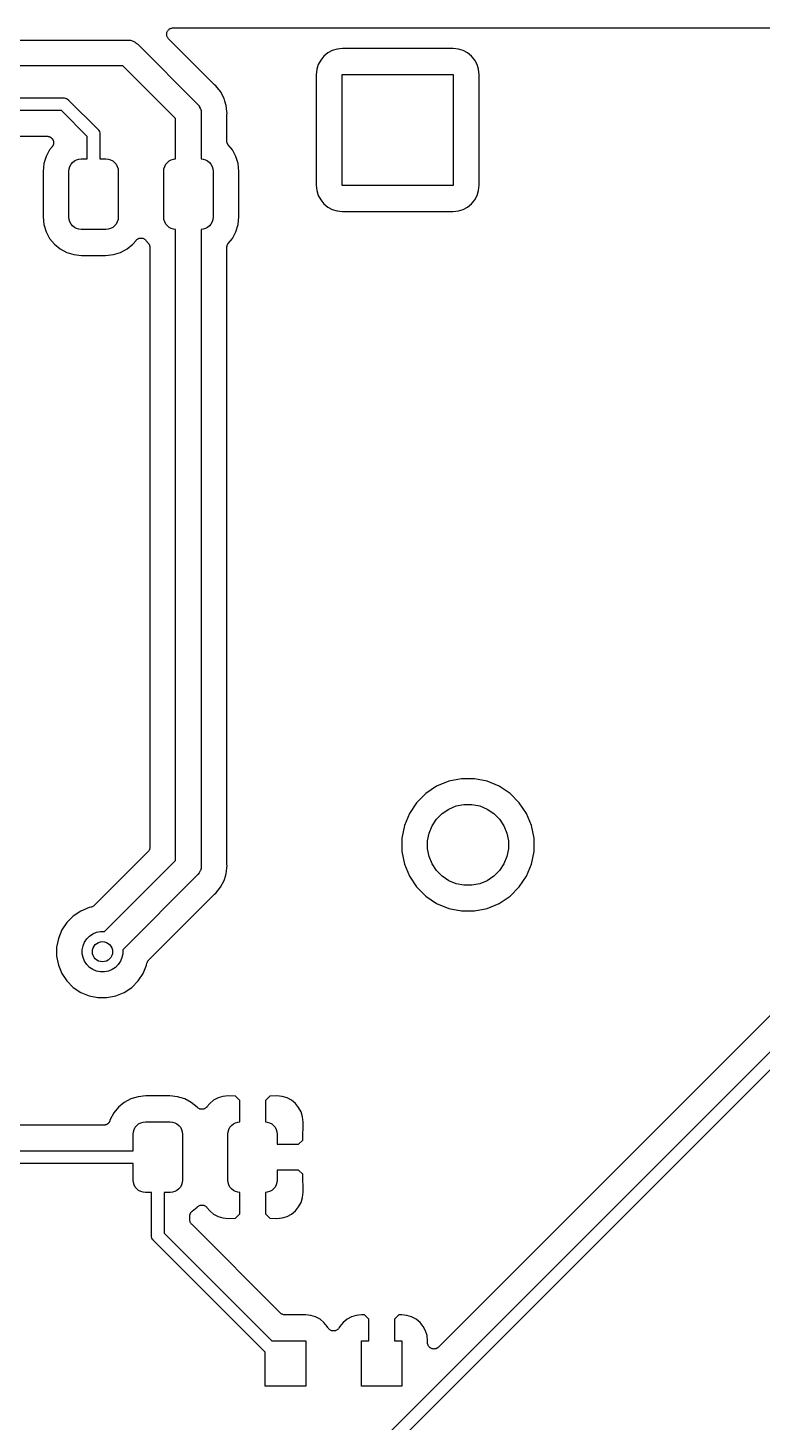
# Model space of a CAD drawing. Extents: x 0.71 to 5.18, y -2.29 to -0.62.
# Drawn here: x 3.012 to 3.584, y -1.706 to -0.621 of the extents above; entities that cross this region are included whole.
import ezdxf

# ---------------------------------------------------------------- set-up
doc = ezdxf.new("R2010")
doc.units = 0
doc.header["$MEASUREMENT"] = 0
doc.layers.add('BLACK', color=7, linetype='CONTINUOUS')

msp = doc.modelspace()

# ---------------------------------------------------------------- linework, layer by layer
at = {"layer": 'BLACK', "linetype": 'CONTINUOUS'}
for p, q in [((3.12, -0.625448), (3.12005, -0.624973)), ((3.12, -0.625456), (3.12, -0.625448)), ((3.12, -0.625465), (3.12, -0.625456)), ((3.12004, -0.625939), (3.12, -0.625465)), ((3.12008, -0.62642), (3.12004, -0.625939)), ((3.12005, -0.624973), (3.1201, -0.624495)), ((3.12009, -0.626428), (3.12008, -0.62642)), ((3.12009, -0.626437), (3.12009, -0.626428)), ((3.12022, -0.626891), (3.12009, -0.626437)), ((3.1201, -0.624478), (3.12025, -0.624022)), ((3.1201, -0.624486), (3.1201, -0.624478)), ((3.1201, -0.624495), (3.1201, -0.624486)), ((3.12035, -0.627357), (3.12022, -0.626891)), ((3.12025, -0.624022), (3.12039, -0.623562)), ((3.12036, -0.627365), (3.12035, -0.627357)), ((3.12036, -0.627373), (3.12036, -0.627365)), ((3.12058, -0.627798), (3.12036, -0.627373)), ((3.12039, -0.623546), (3.12062, -0.623128)), ((3.12039, -0.623555), (3.12039, -0.623546)), ((3.12039, -0.623562), (3.12039, -0.623555)), ((3.1208, -0.628223), (3.12058, -0.627798)), ((3.12062, -0.623128), (3.12085, -0.622704)), ((3.12081, -0.62823), (3.1208, -0.628223)), ((3.12081, -0.628238), (3.12081, -0.62823)), ((3.12111, -0.628611), (3.12081, -0.628238)), ((3.12085, -0.622704), (3.12086, -0.622697)), ((3.12086, -0.62269), (3.12117, -0.622323)), ((3.12086, -0.622697), (3.12086, -0.62269)), ((3.12141, -0.628986), (3.12111, -0.628611)), ((3.12117, -0.622323), (3.12147, -0.621952)), ((3.12142, -0.628998), (3.12141, -0.628986)), ((3.12143, -0.628998), (3.12142, -0.628998)), ((3.12143, -0.628999), (3.12143, -0.628998)), ((3.12146, -0.629036), (3.12143, -0.628999)), ((3.15265, -0.660228), (3.12146, -0.629036)), ((3.12147, -0.621952), (3.12148, -0.621947)), ((3.12148, -0.621947), (3.12149, -0.62194)), ((3.12149, -0.62194), (3.12186, -0.621637)), ((3.12186, -0.621637), (3.12223, -0.621335)), ((3.12223, -0.621335), (3.12224, -0.621331)), ((3.12224, -0.621331), (3.12225, -0.621326)), ((3.12225, -0.621326), (3.12267, -0.621102)), ((3.12267, -0.621102), (3.12309, -0.620877)), ((3.12309, -0.620877), (3.1231, -0.620875)), ((3.1231, -0.620875), (3.12311, -0.620871)), ((3.12311, -0.620871), (3.12356, -0.620735)), ((3.12356, -0.620735), (3.12403, -0.620595)), ((3.12403, -0.620595), (3.12404, -0.620594)), ((3.12404, -0.620592), (3.12452, -0.620547)), ((3.12404, -0.620594), (3.12404, -0.620592)), ((3.12452, -0.620547), (3.125, -0.6205)), ((3.125, -0.6205), (5.1745, -0.6205)), ((2.34049, -0.63), (3.08951, -0.63)), ((3.08951, -0.63), (3.09, -0.629952)), ((3.09, -0.629952), (3.09049, -0.63)), ((3.09049, -0.63), (3.09049, -0.63)), ((3.09049, -0.63), (3.09196, -0.630145)), ((3.09196, -0.630145), (3.09385, -0.630717)), ((3.09385, -0.630717), (3.09558, -0.631645)), ((3.09558, -0.631645), (3.09609, -0.632062)), ((3.09609, -0.632062), (3.09672, -0.632582)), ((3.09672, -0.632582), (3.09672, -0.632582)), ((3.09672, -0.632582), (3.09711, -0.632895)), ((3.09711, -0.632895), (3.09742, -0.633276)), ((3.09742, -0.633276), (3.14363, -0.679491)), ((3.24553, -0.639983), (3.24248, -0.642482)), ((3.249, -0.638126), (3.24553, -0.639983)), ((3.25277, -0.636982), (3.249, -0.638126)), ((3.25694, -0.636572), (3.25277, -0.636982)), ((3.34306, -0.636572), (3.25694, -0.636572)), ((3.34723, -0.636982), (3.34306, -0.636572)), ((3.351, -0.638126), (3.34723, -0.636982)), ((3.35447, -0.639983), (3.351, -0.638126)), ((3.35752, -0.642482), (3.35447, -0.639983)), ((3.08586, -0.65), (2.36414, -0.65)), ((3.12691, -0.691052), (3.08586, -0.65)), ((3.23813, -0.649002), (3.23698, -0.652772)), ((3.23998, -0.645528), (3.23813, -0.649002)), ((3.24248, -0.642482), (3.23998, -0.645528)), ((3.36002, -0.645528), (3.35752, -0.642482)), ((3.36187, -0.649002), (3.36002, -0.645528)), ((3.36302, -0.652772), (3.36187, -0.649002)), ((3.15691, -0.664481), (3.15265, -0.660228)), ((3.23698, -0.652772), (3.23657, -0.656939)), ((3.23657, -0.656939), (3.23657, -0.743061)), ((3.25669, -0.743307), (3.25669, -0.656693)), ((3.25669, -0.656693), (3.34331, -0.656693)), ((3.34331, -0.656693), (3.34331, -0.743307)), ((3.36343, -0.656939), (3.36302, -0.652772)), ((3.36343, -0.743061), (3.36343, -0.656939)), ((3.15707, -0.664615), (3.15691, -0.664481)), ((3.15722, -0.664766), (3.15707, -0.664615)), ((3.15727, -0.66481), (3.15722, -0.664766)), ((3.15823, -0.665594), (3.15727, -0.66481)), ((3.16197, -0.670162), (3.15823, -0.665594)), ((3.16476, -0.675373), (3.16197, -0.670162)), ((2.84024, -0.675079), (3.03976, -0.675079)), ((3.03976, -0.675079), (3.04, -0.675055)), ((3.04, -0.675055), (3.04024, -0.675079)), ((3.04024, -0.675079), (3.04024, -0.675079)), ((3.04024, -0.675079), (3.04096, -0.67515)), ((3.04096, -0.67515), (3.04189, -0.675431)), ((3.04189, -0.675431), (3.04275, -0.675888)), ((3.04275, -0.675888), (3.0435, -0.676503)), ((3.0435, -0.676503), (3.04365, -0.676691)), ((3.04365, -0.676691), (3.0664, -0.69944)), ((3.14363, -0.679491), (3.14401, -0.679804)), ((3.14401, -0.679804), (3.14433, -0.680185)), ((3.14433, -0.680185), (3.14433, -0.680185)), ((3.14433, -0.680185), (3.14526, -0.681327)), ((3.14526, -0.681327), (3.14544, -0.681656)), ((3.14544, -0.681656), (3.14619, -0.683064)), ((3.14619, -0.683064), (3.14676, -0.684949)), ((3.1654, -0.677497), (3.16476, -0.675373)), ((3.16648, -0.681028), (3.1654, -0.677497)), ((3.1654, -0.677497), (3.1654, -0.677497)), ((3.16693, -0.685676), (3.16648, -0.681028)), ((3.03796, -0.684921), (2.84204, -0.684921)), ((3.05817, -0.705129), (3.03796, -0.684921)), ((3.12691, -0.722481), (3.12691, -0.691052)), ((3.14676, -0.684949), (3.14691, -0.686419)), ((3.14691, -0.686419), (3.14691, -0.686419)), ((3.14691, -0.686419), (3.14696, -0.686909)), ((3.14696, -0.686909), (3.14691, -0.6874)), ((3.14691, -0.6874), (3.14691, -0.722481)), ((3.16691, -0.688559), (3.16693, -0.688349)), ((3.16691, -0.688628), (3.16691, -0.688559)), ((3.16691, -0.70853), (3.16691, -0.688628)), ((3.16693, -0.68568), (3.16693, -0.685676)), ((3.16705, -0.686909), (3.16693, -0.68568)), ((3.16693, -0.688138), (3.16705, -0.686909)), ((3.16693, -0.688349), (3.16693, -0.688138)), ((2.85239, -0.704921), (3.02695, -0.704921)), ((3.02695, -0.704921), (3.02702, -0.704922)), ((3.02702, -0.704922), (3.02725, -0.704948)), ((3.02725, -0.704948), (3.02749, -0.70495)), ((3.02749, -0.70495), (3.02774, -0.705002)), ((3.02774, -0.705002), (3.02799, -0.705031)), ((3.02799, -0.705031), (3.02821, -0.705102)), ((3.02821, -0.705102), (3.02844, -0.705149)), ((3.02844, -0.705149), (3.02868, -0.705249)), ((3.02868, -0.705249), (3.02892, -0.705326)), ((3.02892, -0.705326), (3.02912, -0.705439)), ((3.02912, -0.705439), (3.02934, -0.70553)), ((3.02934, -0.70553), (3.02955, -0.705673)), ((3.02955, -0.705673), (3.02977, -0.705796)), ((3.02977, -0.705796), (3.02995, -0.705947)), ((3.05817, -0.722441), (3.05817, -0.705129)), ((3.0664, -0.69944), (3.06659, -0.699594)), ((3.06659, -0.699594), (3.06674, -0.699781)), ((3.06674, -0.699781), (3.06674, -0.699781)), ((3.06674, -0.699781), (3.06711, -0.70023)), ((3.06711, -0.70023), (3.0672, -0.700343)), ((3.0672, -0.700343), (3.06766, -0.701198)), ((3.06766, -0.701198), (3.06794, -0.702126)), ((3.06794, -0.702126), (3.06801, -0.702849)), ((3.06801, -0.702849), (3.06801, -0.702849)), ((3.06801, -0.702849), (3.06804, -0.703091)), ((3.06804, -0.703091), (3.06801, -0.703332)), ((3.06801, -0.703332), (3.06801, -0.722441)), ((3.02881, -0.715541), (3.02606, -0.720674)), ((3.03081, -0.713093), (3.02881, -0.715541)), ((3.02995, -0.705947), (3.03015, -0.706078)), ((3.03015, -0.706078), (3.03033, -0.706259)), ((3.03033, -0.706259), (3.03052, -0.706423)), ((3.03052, -0.706423), (3.03067, -0.706606)), ((3.03067, -0.706606), (3.03083, -0.706773)), ((3.03094, -0.712898), (3.03081, -0.713093)), ((3.03083, -0.706773), (3.03097, -0.706985)), ((3.03109, -0.712717), (3.03094, -0.712898)), ((3.03097, -0.706985), (3.03113, -0.707183)), ((3.03121, -0.712493), (3.03109, -0.712717)), ((3.03113, -0.707183), (3.03124, -0.707391)), ((3.03136, -0.712282), (3.03121, -0.712493)), ((3.03124, -0.707391), (3.03137, -0.707587)), ((3.03145, -0.712065), (3.03136, -0.712282)), ((3.03137, -0.707587), (3.03147, -0.707823)), ((3.03156, -0.711859), (3.03145, -0.712065)), ((3.03147, -0.707823), (3.03158, -0.708048)), ((3.03163, -0.711616), (3.03156, -0.711859)), ((3.03158, -0.708048), (3.03165, -0.708273)), ((3.03173, -0.711381), (3.03163, -0.711616)), ((3.03165, -0.708273), (3.03174, -0.708491)), ((3.03178, -0.711151), (3.03173, -0.711381)), ((3.03174, -0.708491), (3.03179, -0.708741)), ((3.03185, -0.710927), (3.03178, -0.711151)), ((3.03179, -0.708741), (3.03186, -0.708984)), ((3.03187, -0.710674), (3.03185, -0.710927)), ((3.03186, -0.708984), (3.03188, -0.709218)), ((3.03192, -0.710424), (3.03187, -0.710674)), ((3.03188, -0.709218), (3.03193, -0.709449)), ((3.03195, -0.709956), (3.03192, -0.71019)), ((3.03192, -0.71019), (3.03192, -0.710424)), ((3.03193, -0.709449), (3.03193, -0.709703)), ((3.03193, -0.709703), (3.03195, -0.709956)), ((3.16693, -0.708746), (3.16691, -0.70853)), ((3.16693, -0.708963), (3.16693, -0.708746)), ((3.16698, -0.709231), (3.16693, -0.708963)), ((3.167, -0.709501), (3.16698, -0.709231)), ((3.16707, -0.709709), (3.167, -0.709501)), ((3.16711, -0.709923), (3.16707, -0.709709)), ((3.16721, -0.710175), (3.16711, -0.709923)), ((3.16729, -0.710435), (3.16721, -0.710175)), ((3.16739, -0.710627), (3.16729, -0.710435)), ((3.16747, -0.710829), (3.16739, -0.710627)), ((3.16762, -0.711057), (3.16747, -0.710829)), ((3.16774, -0.711297), (3.16762, -0.711057)), ((3.16788, -0.711465), (3.16774, -0.711297)), ((3.168, -0.711648), (3.16788, -0.711465)), ((3.16804, -0.711702), (3.168, -0.711648)), ((3.17119, -0.715541), (3.16804, -0.711702)), ((3.17394, -0.720674), (3.17119, -0.715541)), ((3.02437, -0.726245), (3.02378, -0.732283)), ((3.02606, -0.720674), (3.02437, -0.726245)), ((3.04463, -0.728365), (3.04551, -0.726706)), ((3.04551, -0.726706), (3.04671, -0.725252)), ((3.04671, -0.725252), (3.04816, -0.724058)), ((3.04816, -0.724058), (3.04982, -0.723171)), ((3.04982, -0.723171), (3.05162, -0.722625)), ((3.05162, -0.722625), (3.05349, -0.722441)), ((3.05349, -0.722441), (3.05817, -0.722441)), ((3.06801, -0.722441), (3.07269, -0.722441)), ((3.07269, -0.722441), (3.07456, -0.722625)), ((3.07456, -0.722625), (3.07636, -0.723171)), ((3.07636, -0.723171), (3.07802, -0.724058)), ((3.07802, -0.724058), (3.07947, -0.725252)), ((3.07947, -0.725252), (3.08067, -0.726706)), ((3.08067, -0.726706), (3.08155, -0.728365)), ((3.11845, -0.728365), (3.11933, -0.726706)), ((3.11933, -0.726706), (3.12053, -0.725252)), ((3.12053, -0.725252), (3.12198, -0.724058)), ((3.12198, -0.724058), (3.12364, -0.723171)), ((3.12364, -0.723171), (3.12544, -0.722625)), ((3.12544, -0.722625), (3.12691, -0.722481)), ((3.14691, -0.722481), (3.14838, -0.722625)), ((3.14838, -0.722625), (3.15018, -0.723171)), ((3.15018, -0.723171), (3.15184, -0.724058)), ((3.15184, -0.724058), (3.15329, -0.725252)), ((3.15329, -0.725252), (3.15449, -0.726706)), ((3.15449, -0.726706), (3.15537, -0.728365)), ((3.17563, -0.726245), (3.17394, -0.720674)), ((3.17622, -0.732283), (3.17563, -0.726245)), ((3.02378, -0.732283), (3.02378, -0.767717)), ((3.0439, -0.732037), (3.04408, -0.730165)), ((3.0439, -0.767963), (3.0439, -0.732037)), ((3.04408, -0.730165), (3.04463, -0.728365)), ((3.08155, -0.728365), (3.0821, -0.730165)), ((3.0821, -0.730165), (3.08228, -0.732037)), ((3.08228, -0.732037), (3.08228, -0.767963)), ((3.11772, -0.732037), (3.1179, -0.730165)), ((3.11772, -0.767963), (3.11772, -0.732037)), ((3.1179, -0.730165), (3.11845, -0.728365)), ((3.15537, -0.728365), (3.15592, -0.730165)), ((3.15592, -0.730165), (3.1561, -0.732037)), ((3.1561, -0.732037), (3.1561, -0.767963)), ((3.17622, -0.767717), (3.17622, -0.732283)), ((3.23657, -0.743061), (3.23698, -0.747228)), ((3.23698, -0.747228), (3.23813, -0.750998)), ((3.34331, -0.743307), (3.25669, -0.743307)), ((3.36187, -0.750998), (3.36302, -0.747228)), ((3.36302, -0.747228), (3.36343, -0.743061)), ((3.23813, -0.750998), (3.23998, -0.754472)), ((3.23998, -0.754472), (3.24248, -0.757518)), ((3.24248, -0.757518), (3.24553, -0.760017)), ((3.24553, -0.760017), (3.249, -0.761874)), ((3.351, -0.761874), (3.35447, -0.760017)), ((3.35447, -0.760017), (3.35752, -0.757518)), ((3.35752, -0.757518), (3.36002, -0.754472)), ((3.36002, -0.754472), (3.36187, -0.750998)), ((3.02378, -0.767717), (3.02437, -0.773755)), ((3.04408, -0.769835), (3.0439, -0.767963)), ((3.04463, -0.771635), (3.04408, -0.769835)), ((3.0821, -0.769835), (3.08155, -0.771635)), ((3.08228, -0.767963), (3.0821, -0.769835)), ((3.1179, -0.769835), (3.11772, -0.767963)), ((3.11845, -0.771635), (3.1179, -0.769835)), ((3.15592, -0.769835), (3.15537, -0.771635)), ((3.1561, -0.767963), (3.15592, -0.769835)), ((3.17563, -0.773755), (3.17622, -0.767717)), ((3.249, -0.761874), (3.25277, -0.763018)), ((3.25277, -0.763018), (3.25694, -0.763428)), ((3.25694, -0.763428), (3.34306, -0.763428)), ((3.34306, -0.763428), (3.34723, -0.763018)), ((3.34723, -0.763018), (3.351, -0.761874)), ((3.02437, -0.773755), (3.02606, -0.779326)), ((3.02606, -0.779326), (3.02881, -0.784459)), ((3.04551, -0.773294), (3.04463, -0.771635)), ((3.04671, -0.774748), (3.04551, -0.773294)), ((3.04816, -0.775942), (3.04671, -0.774748)), ((3.04982, -0.776829), (3.04816, -0.775942)), ((3.05162, -0.777375), (3.04982, -0.776829)), ((3.05349, -0.777559), (3.05162, -0.777375)), ((3.07269, -0.777559), (3.05349, -0.777559)), ((3.07456, -0.777375), (3.07269, -0.777559)), ((3.07636, -0.776829), (3.07456, -0.777375)), ((3.07802, -0.775942), (3.07636, -0.776829)), ((3.07947, -0.774748), (3.07802, -0.775942)), ((3.08067, -0.773294), (3.07947, -0.774748)), ((3.08155, -0.771635), (3.08067, -0.773294)), ((3.11933, -0.773294), (3.11845, -0.771635)), ((3.12053, -0.774748), (3.11933, -0.773294)), ((3.12198, -0.775942), (3.12053, -0.774748)), ((3.12364, -0.776829), (3.12198, -0.775942)), ((3.12544, -0.777375), (3.12364, -0.776829)), ((3.12691, -0.777519), (3.12544, -0.777375)), ((3.12691, -1.26895), (3.12691, -0.777519)), ((3.14838, -0.777375), (3.14691, -0.777519)), ((3.14691, -0.777519), (3.14691, -1.2726)), ((3.15018, -0.776829), (3.14838, -0.777375)), ((3.15184, -0.775942), (3.15018, -0.776829)), ((3.15329, -0.774748), (3.15184, -0.775942)), ((3.15449, -0.773294), (3.15329, -0.774748)), ((3.15537, -0.771635), (3.15449, -0.773294)), ((3.17119, -0.784459), (3.17394, -0.779326)), ((3.17394, -0.779326), (3.17563, -0.773755)), ((3.02881, -0.784459), (3.0325, -0.788959)), ((3.0325, -0.788959), (3.037, -0.792652)), ((3.037, -0.792652), (3.04213, -0.795396)), ((3.08405, -0.795396), (3.08918, -0.792652)), ((3.08918, -0.792652), (3.09368, -0.788959)), ((3.09368, -0.788959), (3.09613, -0.785971)), ((3.09613, -0.785971), (3.09616, -0.785942)), ((3.09616, -0.785941), (3.09618, -0.785918)), ((3.09616, -0.785942), (3.09616, -0.785941)), ((3.09616, -0.785941), (3.09616, -0.785941)), ((3.09618, -0.785918), (3.09652, -0.785585)), ((3.09652, -0.785585), (3.09686, -0.785256)), ((3.09686, -0.785256), (3.09687, -0.785248)), ((3.09687, -0.785248), (3.09688, -0.785237)), ((3.09688, -0.785237), (3.09728, -0.784979)), ((3.09728, -0.784979), (3.09767, -0.78472)), ((3.09767, -0.78472), (3.09768, -0.784714)), ((3.09768, -0.784714), (3.0977, -0.784705)), ((3.0977, -0.784705), (3.09813, -0.784531)), ((3.09813, -0.784531), (3.09857, -0.784351)), ((3.09857, -0.784351), (3.09859, -0.784348)), ((3.09859, -0.784348), (3.0986, -0.784343)), ((3.0986, -0.784343), (3.09907, -0.784256)), ((3.09907, -0.784256), (3.09953, -0.784165)), ((3.09953, -0.784165), (3.09955, -0.784166)), ((3.09955, -0.784166), (3.09956, -0.784163)), ((3.09956, -0.784163), (3.10004, -0.784167)), ((3.10004, -0.784167), (3.10051, -0.784169)), ((3.10051, -0.784169), (3.10052, -0.784172)), ((3.10052, -0.784172), (3.10054, -0.784172)), ((3.10054, -0.784172), (3.101, -0.784269)), ((3.101, -0.784269), (3.10146, -0.784363)), ((3.10146, -0.784363), (3.10148, -0.784368)), ((3.10148, -0.784368), (3.10149, -0.784372)), ((3.10149, -0.784372), (3.10193, -0.784556)), ((3.10193, -0.784556), (3.10236, -0.784738)), ((3.10236, -0.784738), (3.10238, -0.784747)), ((3.10238, -0.784747), (3.10239, -0.784753)), ((3.10239, -0.784753), (3.10278, -0.785019)), ((3.10278, -0.785019), (3.10318, -0.785281)), ((3.10318, -0.785281), (3.10319, -0.785292)), ((3.10319, -0.785292), (3.1032, -0.785301)), ((3.1032, -0.785301), (3.10353, -0.785638)), ((3.10353, -0.785638), (3.10387, -0.785971)), ((3.10387, -0.785971), (3.10577, -0.788298)), ((3.10577, -0.788298), (3.10582, -0.788352)), ((3.10582, -0.788352), (3.10594, -0.788535)), ((3.10594, -0.788535), (3.10607, -0.788703)), ((3.10607, -0.788703), (3.1062, -0.788943)), ((3.1062, -0.788943), (3.10635, -0.789171)), ((3.10635, -0.789171), (3.10643, -0.789373)), ((3.10643, -0.789373), (3.10653, -0.789565)), ((3.10653, -0.789565), (3.10661, -0.789825)), ((3.10661, -0.789825), (3.10671, -0.790077)), ((3.10671, -0.790077), (3.10675, -0.790291)), ((3.10675, -0.790291), (3.10681, -0.790499)), ((3.10681, -0.790499), (3.10684, -0.790769)), ((3.10684, -0.790769), (3.10689, -0.791037)), ((3.10689, -0.791037), (3.10689, -0.791254)), ((3.10689, -0.791254), (3.10691, -0.79147)), ((3.10691, -0.79147), (3.10691, -1.25859)), ((3.16691, -0.7914), (3.16693, -0.791184)), ((3.16691, -0.79147), (3.16691, -0.7914)), ((3.16691, -1.27137), (3.16691, -0.79147)), ((3.16693, -0.790967), (3.16699, -0.790701)), ((3.16693, -0.791184), (3.16693, -0.790967)), ((3.16699, -0.790701), (3.16702, -0.790431)), ((3.16702, -0.790431), (3.16708, -0.790223)), ((3.16708, -0.790223), (3.16713, -0.79001)), ((3.16713, -0.79001), (3.16723, -0.789759)), ((3.16723, -0.789759), (3.16731, -0.7895)), ((3.16731, -0.7895), (3.16742, -0.78931)), ((3.16742, -0.78931), (3.1675, -0.789109)), ((3.1675, -0.789109), (3.16765, -0.788883)), ((3.16765, -0.788883), (3.16778, -0.788645)), ((3.16778, -0.788645), (3.16792, -0.788479)), ((3.16792, -0.788479), (3.16804, -0.788298)), ((3.16804, -0.788298), (3.17119, -0.784459)), ((3.04213, -0.795396), (3.0477, -0.797085)), ((3.0477, -0.797085), (3.05374, -0.79768)), ((3.05374, -0.79768), (3.07244, -0.79768)), ((3.07244, -0.79768), (3.07848, -0.797085)), ((3.07848, -0.797085), (3.08405, -0.795396)), ((3.34965, -1.20526), (3.3397, -1.20724)), ((3.3598, -1.20526), (3.34965, -1.20526)), ((3.36975, -1.20724), (3.3598, -1.20526)), ((3.33033, -1.21112), (3.3219, -1.21676)), ((3.3397, -1.20724), (3.33033, -1.21112)), ((3.37912, -1.21112), (3.36975, -1.20724)), ((3.38755, -1.21676), (3.37912, -1.21112)), ((3.31472, -1.22393), (3.30909, -1.23236)), ((3.3219, -1.21676), (3.31472, -1.22393)), ((3.33981, -1.22884), (3.34554, -1.22647)), ((3.34554, -1.22647), (3.35162, -1.22526)), ((3.35162, -1.22526), (3.35783, -1.22526)), ((3.35783, -1.22526), (3.36391, -1.22647)), ((3.36391, -1.22647), (3.36964, -1.22884)), ((3.39472, -1.22393), (3.38755, -1.21676)), ((3.40036, -1.23236), (3.39472, -1.22393)), ((3.30909, -1.23236), (3.30521, -1.24174)), ((3.32681, -1.24184), (3.33026, -1.23668)), ((3.33026, -1.23668), (3.33465, -1.23229)), ((3.33465, -1.23229), (3.33981, -1.22884)), ((3.36964, -1.22884), (3.3748, -1.23229)), ((3.3748, -1.23229), (3.37919, -1.23668)), ((3.37919, -1.23668), (3.38264, -1.24184)), ((3.40424, -1.24174), (3.40036, -1.23236)), ((3.30521, -1.24174), (3.30323, -1.25168)), ((3.32323, -1.25365), (3.32444, -1.24757)), ((3.32444, -1.24757), (3.32681, -1.24184)), ((3.38264, -1.24184), (3.38501, -1.24757)), ((3.38501, -1.24757), (3.38622, -1.25365)), ((3.40622, -1.25168), (3.40424, -1.24174)), ((3.10686, -1.25912), (3.10681, -1.25958)), ((3.10691, -1.25866), (3.10686, -1.25912)), ((3.10691, -1.25859), (3.10691, -1.25861)), ((3.10691, -1.25861), (3.10691, -1.25861)), ((3.10691, -1.25861), (3.10691, -1.25861)), ((3.10691, -1.25861), (3.10691, -1.25866)), ((3.30323, -1.25168), (3.30323, -1.26183)), ((3.32323, -1.25986), (3.32323, -1.25365)), ((3.38622, -1.25365), (3.38622, -1.25986)), ((3.40622, -1.26183), (3.40622, -1.25168)), ((3.10545, -1.26213), (3.06361, -1.30396)), ((3.0716, -1.32426), (3.12691, -1.26895)), ((3.10574, -1.26177), (3.10545, -1.26213)), ((3.10603, -1.26142), (3.10574, -1.26177)), ((3.10605, -1.26139), (3.10603, -1.26142)), ((3.10606, -1.26137), (3.10605, -1.26139)), ((3.10628, -1.26097), (3.10606, -1.26137)), ((3.10651, -1.26056), (3.10628, -1.26097)), ((3.10653, -1.26051), (3.10651, -1.26054)), ((3.10651, -1.26054), (3.10651, -1.26056)), ((3.10666, -1.26007), (3.10653, -1.26051)), ((3.1068, -1.25963), (3.10666, -1.26007)), ((3.10681, -1.25958), (3.1068, -1.25961)), ((3.1068, -1.25961), (3.1068, -1.25963)), ((3.30323, -1.26183), (3.30521, -1.27178)), ((3.32444, -1.26594), (3.32323, -1.25986)), ((3.32681, -1.27167), (3.32444, -1.26594)), ((3.38501, -1.26594), (3.38264, -1.27167)), ((3.38622, -1.25986), (3.38501, -1.26594)), ((3.40424, -1.27178), (3.40622, -1.26183)), ((3.14363, -1.28051), (3.08574, -1.3384)), ((3.14401, -1.2802), (3.14363, -1.28051)), ((3.14433, -1.27981), (3.14401, -1.2802)), ((3.14526, -1.27867), (3.14433, -1.27981)), ((3.14433, -1.27981), (3.14433, -1.27981)), ((3.14619, -1.27694), (3.14526, -1.27867)), ((3.14624, -1.27678), (3.14619, -1.27694)), ((3.14676, -1.27505), (3.14624, -1.27678)), ((3.14691, -1.27358), (3.14676, -1.27505)), ((3.14691, -1.2726), (3.14696, -1.27309)), ((3.14696, -1.27309), (3.14691, -1.27358)), ((3.14691, -1.27358), (3.14691, -1.27358)), ((3.16476, -1.28463), (3.16607, -1.2803)), ((3.16607, -1.2803), (3.16648, -1.27897)), ((3.16648, -1.27897), (3.16662, -1.27753)), ((3.16662, -1.27753), (3.16693, -1.27432)), ((3.16662, -1.27753), (3.16662, -1.27753)), ((3.16693, -1.27158), (3.16691, -1.27137)), ((3.16693, -1.27179), (3.16693, -1.27158)), ((3.16693, -1.27186), (3.16693, -1.27179)), ((3.16705, -1.27309), (3.16693, -1.27186)), ((3.16693, -1.27432), (3.16705, -1.27309)), ((3.16693, -1.27432), (3.16693, -1.27432)), ((3.30521, -1.27178), (3.30909, -1.28115)), ((3.30909, -1.28115), (3.31472, -1.28958)), ((3.33026, -1.27683), (3.32681, -1.27167)), ((3.33465, -1.28122), (3.33026, -1.27683)), ((3.33981, -1.28467), (3.33465, -1.28122)), ((3.3748, -1.28122), (3.36964, -1.28467)), ((3.37919, -1.27683), (3.3748, -1.28122)), ((3.38264, -1.27167), (3.37919, -1.27683)), ((3.39472, -1.28958), (3.40036, -1.28115)), ((3.40036, -1.28115), (3.40424, -1.27178)), ((3.15823, -1.29441), (3.16197, -1.28984)), ((3.16197, -1.28984), (3.16476, -1.28463)), ((3.31472, -1.28958), (3.3219, -1.29676)), ((3.34554, -1.28704), (3.33981, -1.28467)), ((3.35162, -1.28825), (3.34554, -1.28704)), ((3.35783, -1.28825), (3.35162, -1.28825)), ((3.36391, -1.28704), (3.35783, -1.28825)), ((3.36964, -1.28467), (3.36391, -1.28704)), ((3.38755, -1.29676), (3.39472, -1.28958)), ((3.10604, -1.34639), (3.15691, -1.29552)), ((3.15691, -1.29552), (3.15696, -1.29547)), ((3.15696, -1.29547), (3.15712, -1.29534)), ((3.15712, -1.29534), (3.15727, -1.29519)), ((3.15727, -1.29519), (3.15823, -1.29441)), ((3.3219, -1.29676), (3.33033, -1.30239)), ((3.33033, -1.30239), (3.3397, -1.30627)), ((3.36975, -1.30627), (3.37912, -1.30239)), ((3.37912, -1.30239), (3.38755, -1.29676)), ((3.04721, -1.31223), (3.04223, -1.31721)), ((3.05307, -1.30832), (3.04721, -1.31223)), ((3.05957, -1.30563), (3.05307, -1.30832)), ((3.06105, -1.30533), (3.05957, -1.30563)), ((3.06149, -1.3052), (3.06105, -1.30533)), ((3.06193, -1.30507), (3.06149, -1.3052)), ((3.06196, -1.30506), (3.06193, -1.30507)), ((3.06198, -1.30505), (3.06196, -1.30506)), ((3.06239, -1.30483), (3.06198, -1.30505)), ((3.0628, -1.30462), (3.06239, -1.30483)), ((3.06282, -1.3046), (3.0628, -1.30462)), ((3.06285, -1.30459), (3.06282, -1.3046)), ((3.0632, -1.3043), (3.06285, -1.30459)), ((3.06356, -1.30401), (3.0632, -1.3043)), ((3.0636, -1.30397), (3.06356, -1.30401)), ((3.06361, -1.30396), (3.0636, -1.30397)), ((3.0636, -1.30397), (3.0636, -1.30397)), ((3.0636, -1.30397), (3.0636, -1.30397)), ((3.3397, -1.30627), (3.34965, -1.30825)), ((3.34965, -1.30825), (3.3598, -1.30825)), ((3.3598, -1.30825), (3.36975, -1.30627)), ((3.03832, -1.32307), (3.03563, -1.32957)), ((3.04223, -1.31721), (3.03832, -1.32307)), ((3.06541, -1.32486), (3.06845, -1.32425)), ((3.06845, -1.32425), (3.07155, -1.32425)), ((3.07155, -1.32425), (3.0716, -1.32426)), ((3.03563, -1.32957), (3.03425, -1.33648)), ((3.05425, -1.33845), (3.05486, -1.33541)), ((3.05486, -1.33541), (3.05604, -1.33254)), ((3.05604, -1.33254), (3.05777, -1.32996)), ((3.05777, -1.32996), (3.05996, -1.32777)), ((3.05996, -1.32777), (3.06254, -1.32604)), ((3.06254, -1.32604), (3.06541, -1.32486)), ((3.03425, -1.33648), (3.03425, -1.34352)), ((3.03425, -1.34352), (3.03563, -1.35043)), ((3.05425, -1.34155), (3.05425, -1.33845)), ((3.05486, -1.34459), (3.05425, -1.34155)), ((3.05604, -1.34746), (3.05486, -1.34459)), ((3.08514, -1.34459), (3.08396, -1.34746)), ((3.08575, -1.34155), (3.08514, -1.34459)), ((3.08574, -1.3384), (3.08575, -1.33845)), ((3.08575, -1.33845), (3.08575, -1.34155)), ((3.10574, -1.34675), (3.10604, -1.34639)), ((3.03563, -1.35043), (3.03832, -1.35693)), ((3.03832, -1.35693), (3.04223, -1.36279)), ((3.05777, -1.35004), (3.05604, -1.34746)), ((3.05996, -1.35223), (3.05777, -1.35004)), ((3.06254, -1.35396), (3.05996, -1.35223)), ((3.06541, -1.35514), (3.06254, -1.35396)), ((3.06845, -1.35575), (3.06541, -1.35514)), ((3.07155, -1.35575), (3.06845, -1.35575)), ((3.07459, -1.35514), (3.07155, -1.35575)), ((3.07746, -1.35396), (3.07459, -1.35514)), ((3.08004, -1.35223), (3.07746, -1.35396)), ((3.08223, -1.35004), (3.08004, -1.35223)), ((3.08396, -1.34746), (3.08223, -1.35004)), ((3.09777, -1.36279), (3.10168, -1.35693)), ((3.10168, -1.35693), (3.10437, -1.35043)), ((3.10437, -1.35043), (3.10467, -1.34895)), ((3.10467, -1.34894), (3.10468, -1.34888)), ((3.10467, -1.34895), (3.10467, -1.34894)), ((3.10467, -1.34894), (3.10467, -1.34894)), ((3.10467, -1.34894), (3.10467, -1.34894)), ((3.10468, -1.34888), (3.10482, -1.34844)), ((3.10482, -1.34844), (3.10496, -1.348)), ((3.10496, -1.348), (3.10497, -1.34798)), ((3.10497, -1.34798), (3.10498, -1.34795)), ((3.10498, -1.34795), (3.1052, -1.34755)), ((3.1052, -1.34755), (3.10542, -1.34714)), ((3.10542, -1.34714), (3.10544, -1.34712)), ((3.10544, -1.34712), (3.10545, -1.3471)), ((3.10545, -1.3471), (3.10574, -1.34675)), ((3.62537, -1.35435), (3.33178, -1.64794)), ((3.04223, -1.36279), (3.04721, -1.36777)), ((3.04721, -1.36777), (3.05307, -1.37168)), ((3.08693, -1.37168), (3.09279, -1.36777)), ((3.09279, -1.36777), (3.09777, -1.36279)), ((3.27355, -1.73445), (3.64038, -1.36762)), ((3.05307, -1.37168), (3.05957, -1.37437)), ((3.05957, -1.37437), (3.06648, -1.37575)), ((3.06648, -1.37575), (3.07352, -1.37575)), ((3.07352, -1.37575), (3.08043, -1.37437)), ((3.08043, -1.37437), (3.08693, -1.37168)), ((3.64607, -1.37585), (3.27924, -1.74268)), ((3.09213, -1.4546), (3.087, -1.45735)), ((3.0977, -1.45291), (3.09213, -1.4546)), ((3.10374, -1.45232), (3.0977, -1.45291)), ((3.12244, -1.45232), (3.10374, -1.45232)), ((3.12848, -1.45291), (3.12244, -1.45232)), ((3.13405, -1.4546), (3.12848, -1.45291)), ((3.13918, -1.45735), (3.13405, -1.4546)), ((3.16003, -1.45387), (3.15655, -1.45573)), ((3.1638, -1.45273), (3.16003, -1.45387)), ((3.16792, -1.45232), (3.1638, -1.45273)), ((3.17356, -1.45241), (3.16792, -1.45232)), ((3.17691, -1.45576), (3.17356, -1.45241)), ((3.20026, -1.45241), (3.19691, -1.45576)), ((3.20589, -1.45232), (3.20026, -1.45241)), ((3.21002, -1.45273), (3.20589, -1.45232)), ((3.21379, -1.45387), (3.21002, -1.45273)), ((3.21727, -1.45573), (3.21379, -1.45387)), ((3.07881, -1.46554), (3.07606, -1.47067)), ((3.0825, -1.46104), (3.07881, -1.46554)), ((3.087, -1.45735), (3.0825, -1.46104)), ((3.14381, -1.46115), (3.13918, -1.45735)), ((3.14391, -1.46124), (3.14381, -1.46115)), ((3.14424, -1.46158), (3.14391, -1.46124)), ((3.14426, -1.46159), (3.14424, -1.46158)), ((3.14427, -1.4616), (3.14426, -1.46159)), ((3.14466, -1.46186), (3.14427, -1.4616)), ((3.14505, -1.46213), (3.14466, -1.46186)), ((3.14506, -1.46214), (3.14505, -1.46213)), ((3.14508, -1.46214), (3.14506, -1.46214)), ((3.14552, -1.46233), (3.14508, -1.46214)), ((3.14595, -1.46251), (3.14552, -1.46233)), ((3.14596, -1.46251), (3.14595, -1.46251)), ((3.14598, -1.46252), (3.14596, -1.46251)), ((3.14644, -1.46261), (3.14598, -1.46252)), ((3.1469, -1.46271), (3.14644, -1.46261)), ((3.14692, -1.46271), (3.1469, -1.46271)), ((3.14693, -1.46271), (3.14692, -1.46271)), ((3.14741, -1.46271), (3.14693, -1.46271)), ((3.14788, -1.46272), (3.14741, -1.46271)), ((3.14789, -1.46272), (3.14788, -1.46272)), ((3.14791, -1.46272), (3.14789, -1.46272)), ((3.14837, -1.46263), (3.14791, -1.46272)), ((3.14884, -1.46254), (3.14837, -1.46263)), ((3.14885, -1.46253), (3.14884, -1.46254)), ((3.14887, -1.46253), (3.14885, -1.46253)), ((3.1493, -1.46235), (3.14887, -1.46253)), ((3.14974, -1.46218), (3.1493, -1.46235)), ((3.14976, -1.46217), (3.14974, -1.46218)), ((3.14977, -1.46216), (3.14976, -1.46217)), ((3.15016, -1.4619), (3.14977, -1.46216)), ((3.15056, -1.46164), (3.15016, -1.4619)), ((3.15057, -1.46163), (3.15056, -1.46164)), ((3.15059, -1.46163), (3.15057, -1.46163)), ((3.15092, -1.4613), (3.15059, -1.46163)), ((3.15126, -1.46096), (3.15092, -1.4613)), ((3.15128, -1.46094), (3.15126, -1.46096)), ((3.15131, -1.46091), (3.15128, -1.46094)), ((3.15128, -1.46094), (3.15128, -1.46094)), ((3.15128, -1.46094), (3.15128, -1.46094)), ((3.15351, -1.45823), (3.15131, -1.46091)), ((3.15655, -1.45573), (3.15351, -1.45823)), ((3.17691, -1.47248), (3.17691, -1.45576)), ((3.19691, -1.45576), (3.19691, -1.47248)), ((3.22031, -1.45823), (3.21727, -1.45573)), ((3.22281, -1.46128), (3.22031, -1.45823)), ((3.22467, -1.46475), (3.22281, -1.46128)), ((3.22581, -1.46852), (3.22467, -1.46475)), ((3.07102, -1.47508), (2.80147, -1.47508)), ((3.07124, -1.47506), (3.07102, -1.47508)), ((3.07146, -1.47506), (3.07124, -1.47506)), ((3.07172, -1.47501), (3.07146, -1.47506)), ((3.07199, -1.47498), (3.07172, -1.47501)), ((3.0722, -1.47492), (3.07199, -1.47498)), ((3.07242, -1.47488), (3.0722, -1.47492)), ((3.07267, -1.47478), (3.07242, -1.47488)), ((3.07292, -1.4747), (3.07267, -1.47478)), ((3.07312, -1.4746), (3.07292, -1.4747)), ((3.07333, -1.47451), (3.07312, -1.4746)), ((3.07355, -1.47437), (3.07333, -1.47451)), ((3.07378, -1.47424), (3.07355, -1.47437)), ((3.07396, -1.4741), (3.07378, -1.47424)), ((3.07414, -1.47398), (3.07396, -1.4741)), ((3.07433, -1.47379), (3.07414, -1.47398)), ((3.07454, -1.47363), (3.07433, -1.47379)), ((3.07468, -1.47345), (3.07454, -1.47363)), ((3.07484, -1.4733), (3.07468, -1.47345)), ((3.07499, -1.47308), (3.07484, -1.4733)), ((3.07516, -1.47287), (3.07499, -1.47308)), ((3.07527, -1.47268), (3.07516, -1.47287)), ((3.0754, -1.47249), (3.07527, -1.47268)), ((3.0755, -1.47225), (3.0754, -1.47249)), ((3.07563, -1.47202), (3.0755, -1.47225)), ((3.07569, -1.4718), (3.07563, -1.47202)), ((3.07578, -1.4716), (3.07569, -1.4718)), ((3.0758, -1.47153), (3.07578, -1.4716)), ((3.07606, -1.47067), (3.0758, -1.47153)), ((3.09463, -1.47836), (3.09551, -1.47671)), ((3.09551, -1.47671), (3.09671, -1.47525)), ((3.09671, -1.47525), (3.09816, -1.47406)), ((3.09816, -1.47406), (3.09982, -1.47317)), ((3.09982, -1.47317), (3.10162, -1.47263)), ((3.10162, -1.47263), (3.10349, -1.47244)), ((3.10349, -1.47244), (3.12269, -1.47244)), ((3.12269, -1.47244), (3.12456, -1.47263)), ((3.12456, -1.47263), (3.12636, -1.47317)), ((3.12636, -1.47317), (3.12802, -1.47406)), ((3.12802, -1.47406), (3.12947, -1.47525)), ((3.12947, -1.47525), (3.13067, -1.47671)), ((3.13067, -1.47671), (3.13155, -1.47836)), ((3.16845, -1.47836), (3.16933, -1.47671)), ((3.16933, -1.47671), (3.17053, -1.47525)), ((3.17053, -1.47525), (3.17198, -1.47406)), ((3.17198, -1.47406), (3.17364, -1.47317)), ((3.17364, -1.47317), (3.17544, -1.47263)), ((3.17544, -1.47263), (3.17691, -1.47248)), ((3.19691, -1.47248), (3.19838, -1.47263)), ((3.19838, -1.47263), (3.20018, -1.47317)), ((3.20018, -1.47317), (3.20184, -1.47406)), ((3.20184, -1.47406), (3.20329, -1.47525)), ((3.20329, -1.47525), (3.20449, -1.47671)), ((3.20449, -1.47671), (3.20537, -1.47836)), ((3.22622, -1.47267), (3.22581, -1.46852)), ((3.22612, -1.48666), (3.22622, -1.47267)), ((3.0939, -1.48204), (3.09408, -1.48017)), ((3.0939, -1.49508), (3.0939, -1.48204)), ((3.09408, -1.48017), (3.09463, -1.47836)), ((3.13155, -1.47836), (3.1321, -1.48017)), ((3.1321, -1.48017), (3.13228, -1.48204)), ((3.13228, -1.48204), (3.13228, -1.51796)), ((3.16772, -1.48204), (3.1679, -1.48017)), ((3.16772, -1.51796), (3.16772, -1.48204)), ((3.1679, -1.48017), (3.16845, -1.47836)), ((3.20537, -1.47836), (3.20592, -1.48017)), ((3.20592, -1.48017), (3.2061, -1.48204)), ((3.2061, -1.48204), (3.2061, -1.49)), ((3.22278, -1.49), (3.22612, -1.48666)), ((2.80024, -1.49508), (3.0939, -1.49508)), ((3.2061, -1.49), (3.22278, -1.49)), ((3.0939, -1.50492), (2.80204, -1.50492)), ((3.0939, -1.51796), (3.0939, -1.50492)), ((3.09408, -1.51983), (3.0939, -1.51796)), ((3.09463, -1.52164), (3.09408, -1.51983)), ((3.1321, -1.51983), (3.13155, -1.52164)), ((3.13228, -1.51796), (3.1321, -1.51983)), ((3.1679, -1.51983), (3.16772, -1.51796)), ((3.16845, -1.52164), (3.1679, -1.51983)), ((3.20592, -1.51983), (3.20537, -1.52164)), ((3.2061, -1.51796), (3.20592, -1.51983)), ((3.2061, -1.51), (3.2061, -1.51796)), ((3.22278, -1.51), (3.2061, -1.51)), ((3.22612, -1.51334), (3.22278, -1.51)), ((3.22622, -1.52733), (3.22612, -1.51334)), ((3.09551, -1.52329), (3.09463, -1.52164)), ((3.09671, -1.52475), (3.09551, -1.52329)), ((3.09816, -1.52594), (3.09671, -1.52475)), ((3.09982, -1.52683), (3.09816, -1.52594)), ((3.10162, -1.52737), (3.09982, -1.52683)), ((3.10349, -1.52756), (3.10162, -1.52737)), ((3.10817, -1.52756), (3.10349, -1.52756)), ((3.10817, -1.56088), (3.10817, -1.52756)), ((3.12269, -1.52756), (3.11801, -1.52756)), ((3.11801, -1.52756), (3.11801, -1.55908)), ((3.12456, -1.52737), (3.12269, -1.52756)), ((3.12636, -1.52683), (3.12456, -1.52737)), ((3.12802, -1.52594), (3.12636, -1.52683)), ((3.12947, -1.52475), (3.12802, -1.52594)), ((3.13067, -1.52329), (3.12947, -1.52475)), ((3.13155, -1.52164), (3.13067, -1.52329)), ((3.16933, -1.52329), (3.16845, -1.52164)), ((3.17053, -1.52475), (3.16933, -1.52329)), ((3.17198, -1.52594), (3.17053, -1.52475)), ((3.17364, -1.52683), (3.17198, -1.52594)), ((3.17544, -1.52737), (3.17364, -1.52683)), ((3.17691, -1.52752), (3.17544, -1.52737)), ((3.17691, -1.54424), (3.17691, -1.52752)), ((3.19838, -1.52737), (3.19691, -1.52752)), ((3.19691, -1.52752), (3.19691, -1.54424)), ((3.20018, -1.52683), (3.19838, -1.52737)), ((3.20184, -1.52594), (3.20018, -1.52683)), ((3.20329, -1.52475), (3.20184, -1.52594)), ((3.20449, -1.52329), (3.20329, -1.52475)), ((3.20537, -1.52164), (3.20449, -1.52329)), ((3.22581, -1.53148), (3.22622, -1.52733)), ((3.13984, -1.54211), (3.14379, -1.53887)), ((3.14379, -1.53887), (3.14396, -1.5387)), ((3.14396, -1.5387), (3.1443, -1.53837)), ((3.1443, -1.53837), (3.14431, -1.53837)), ((3.14431, -1.53837), (3.14432, -1.53836)), ((3.14432, -1.53836), (3.14472, -1.5381)), ((3.14472, -1.5381), (3.14511, -1.53784)), ((3.14511, -1.53784), (3.14513, -1.53783)), ((3.14513, -1.53783), (3.14514, -1.53782)), ((3.14514, -1.53782), (3.14557, -1.53765)), ((3.14557, -1.53765), (3.14601, -1.53747)), ((3.14601, -1.53747), (3.14603, -1.53747)), ((3.14603, -1.53747), (3.14604, -1.53746)), ((3.14604, -1.53746), (3.14651, -1.53737)), ((3.14651, -1.53737), (3.14697, -1.53728)), ((3.14697, -1.53728), (3.14699, -1.53728)), ((3.14699, -1.53728), (3.147, -1.53728)), ((3.147, -1.53728), (3.14747, -1.53729)), ((3.14747, -1.53729), (3.14795, -1.53729)), ((3.14795, -1.53729), (3.14796, -1.53729)), ((3.14796, -1.53729), (3.14798, -1.53729)), ((3.14798, -1.53729), (3.14844, -1.53739)), ((3.14844, -1.53739), (3.14891, -1.53748)), ((3.14891, -1.53748), (3.14892, -1.53749)), ((3.14892, -1.53749), (3.14893, -1.53749)), ((3.14893, -1.53749), (3.14937, -1.53767)), ((3.14937, -1.53767), (3.14981, -1.53786)), ((3.14981, -1.53786), (3.14982, -1.53786)), ((3.14982, -1.53786), (3.14983, -1.53787)), ((3.14983, -1.53787), (3.15022, -1.53814)), ((3.15022, -1.53814), (3.15062, -1.5384)), ((3.15062, -1.5384), (3.15063, -1.53841)), ((3.15063, -1.53841), (3.15064, -1.53842)), ((3.15064, -1.53842), (3.15097, -1.53876)), ((3.15097, -1.53876), (3.15131, -1.53909)), ((3.15131, -1.53909), (3.15351, -1.54177)), ((3.15351, -1.54177), (3.15655, -1.54427)), ((3.21727, -1.54427), (3.22031, -1.54177)), ((3.22031, -1.54177), (3.22281, -1.53872)), ((3.22281, -1.53872), (3.22467, -1.53525)), ((3.22467, -1.53525), (3.22581, -1.53148)), ((3.13801, -1.54591), (3.13804, -1.54569)), ((3.13801, -1.54598), (3.13801, -1.54591)), ((3.13801, -1.54873), (3.13801, -1.54598)), ((3.13806, -1.54919), (3.13801, -1.54873)), ((3.13804, -1.54547), (3.13809, -1.54521)), ((3.13804, -1.54569), (3.13804, -1.54547)), ((3.1381, -1.54965), (3.13806, -1.54919)), ((3.13809, -1.54521), (3.13812, -1.54494)), ((3.1381, -1.54967), (3.1381, -1.54965)), ((3.13811, -1.5497), (3.1381, -1.54967)), ((3.13824, -1.55014), (3.13811, -1.5497)), ((3.13812, -1.54494), (3.13819, -1.54473)), ((3.13819, -1.54473), (3.13823, -1.54451)), ((3.13823, -1.54451), (3.13833, -1.54427)), ((3.13837, -1.55059), (3.13824, -1.55014)), ((3.13833, -1.54427), (3.13842, -1.54401)), ((3.13838, -1.55061), (3.13837, -1.55059)), ((3.13839, -1.55063), (3.13838, -1.55061)), ((3.13861, -1.55104), (3.13839, -1.55063)), ((3.13842, -1.54401), (3.13852, -1.54382)), ((3.13852, -1.54382), (3.13861, -1.54361)), ((3.13861, -1.54361), (3.13876, -1.54339)), ((3.13882, -1.55145), (3.13861, -1.55104)), ((3.13876, -1.54339), (3.13889, -1.54315)), ((3.13883, -1.55147), (3.13882, -1.55145)), ((3.13885, -1.5515), (3.13883, -1.55147)), ((3.13914, -1.55185), (3.13885, -1.5515)), ((3.13889, -1.54315), (3.13903, -1.54299)), ((3.13903, -1.54299), (3.13915, -1.5428)), ((3.13943, -1.55221), (3.13914, -1.55185)), ((3.13915, -1.5428), (3.13934, -1.54261)), ((3.13934, -1.54261), (3.13951, -1.54241)), ((3.13946, -1.55225), (3.13943, -1.55221)), ((3.13948, -1.55226), (3.13946, -1.55225)), ((3.13946, -1.55225), (3.13946, -1.55225)), ((3.13946, -1.55225), (3.13946, -1.55225)), ((3.20854, -1.62133), (3.13948, -1.55226)), ((3.13951, -1.54241), (3.13968, -1.54227)), ((3.13968, -1.54227), (3.13984, -1.54211)), ((3.15655, -1.54427), (3.16003, -1.54613)), ((3.16003, -1.54613), (3.1638, -1.54727)), ((3.1638, -1.54727), (3.16792, -1.54768)), ((3.16792, -1.54768), (3.17356, -1.54759)), ((3.17356, -1.54759), (3.17691, -1.54424)), ((3.19691, -1.54424), (3.20026, -1.54759)), ((3.20026, -1.54759), (3.20589, -1.54768)), ((3.20589, -1.54768), (3.21002, -1.54727)), ((3.21002, -1.54727), (3.21379, -1.54613)), ((3.21379, -1.54613), (3.21727, -1.54427)), ((3.10815, -1.56112), (3.10817, -1.56088)), ((3.10824, -1.56209), (3.10815, -1.56112)), ((3.10852, -1.56301), (3.10824, -1.56209)), ((3.10898, -1.56387), (3.10852, -1.56301)), ((3.11801, -1.55908), (3.20184, -1.64291)), ((3.10944, -1.56443), (3.10898, -1.56387)), ((3.10959, -1.56462), (3.10944, -1.56443)), ((3.10978, -1.56477), (3.10959, -1.56462)), ((3.19685, -1.65184), (3.10978, -1.56477)), ((3.2089, -1.62162), (3.20854, -1.62133)), ((3.20925, -1.62192), (3.2089, -1.62162)), ((3.20927, -1.62193), (3.20925, -1.62192)), ((3.20929, -1.62195), (3.20927, -1.62193)), ((3.2097, -1.62216), (3.20929, -1.62195)), ((3.21011, -1.62239), (3.2097, -1.62216)), ((3.21013, -1.6224), (3.21011, -1.62239)), ((3.21015, -1.62241), (3.21013, -1.6224)), ((3.21059, -1.62254), (3.21015, -1.62241)), ((3.21104, -1.62268), (3.21059, -1.62254)), ((3.21106, -1.62269), (3.21104, -1.62268)), ((3.21109, -1.62269), (3.21106, -1.62269)), ((3.21155, -1.62274), (3.21109, -1.62269)), ((3.21201, -1.62279), (3.21155, -1.62274)), ((3.21206, -1.62279), (3.21201, -1.62279)), ((3.21208, -1.62279), (3.21206, -1.62279)), ((3.21206, -1.62279), (3.21206, -1.62279)), ((3.21206, -1.62279), (3.21206, -1.62279)), ((3.2281, -1.62279), (3.21208, -1.62279)), ((3.23227, -1.6232), (3.2281, -1.62279)), ((3.23604, -1.62435), (3.23227, -1.6232)), ((3.23951, -1.6262), (3.23604, -1.62435)), ((3.24256, -1.6287), (3.23951, -1.6262)), ((3.24506, -1.63175), (3.24256, -1.6287)), ((3.25744, -1.6287), (3.25494, -1.63175)), ((3.26049, -1.6262), (3.25744, -1.6287)), ((3.26396, -1.62435), (3.26049, -1.6262)), ((3.26773, -1.6232), (3.26396, -1.62435)), ((3.27183, -1.6228), (3.26773, -1.6232)), ((3.27403, -1.62286), (3.27183, -1.6228)), ((3.2774, -1.62623), (3.27403, -1.62286)), ((3.2774, -1.64291), (3.2774, -1.62623)), ((3.30078, -1.62286), (3.2974, -1.62623)), ((3.2974, -1.62623), (3.2974, -1.64291)), ((3.30297, -1.6228), (3.30078, -1.62286)), ((3.30707, -1.6232), (3.30297, -1.6228)), ((3.31084, -1.62435), (3.30707, -1.6232)), ((3.31431, -1.6262), (3.31084, -1.62435)), ((3.31736, -1.6287), (3.31431, -1.6262)), ((3.31986, -1.63175), (3.31736, -1.6287)), ((3.24559, -1.63275), (3.24506, -1.63175)), ((3.24586, -1.63315), (3.24559, -1.63275)), ((3.24612, -1.63354), (3.24586, -1.63315)), ((3.24613, -1.63355), (3.24612, -1.63354)), ((3.24613, -1.63356), (3.24613, -1.63355)), ((3.24647, -1.63389), (3.24613, -1.63356)), ((3.2468, -1.63424), (3.24647, -1.63389)), ((3.24681, -1.63424), (3.2468, -1.63424)), ((3.24682, -1.63425), (3.24681, -1.63424)), ((3.24721, -1.63451), (3.24682, -1.63425)), ((3.24761, -1.63478), (3.24721, -1.63451)), ((3.24762, -1.63479), (3.24761, -1.63478)), ((3.24763, -1.63479), (3.24762, -1.63479)), ((3.24807, -1.63498), (3.24763, -1.63479)), ((3.24851, -1.63516), (3.24807, -1.63498)), ((3.24852, -1.63517), (3.24851, -1.63516)), ((3.24853, -1.63517), (3.24852, -1.63517)), ((3.249, -1.63527), (3.24853, -1.63517)), ((3.24947, -1.63536), (3.249, -1.63527)), ((3.24948, -1.63536), (3.24947, -1.63536)), ((3.24949, -1.63536), (3.24948, -1.63536)), ((3.24997, -1.63537), (3.24949, -1.63536)), ((3.25044, -1.63537), (3.24997, -1.63537)), ((3.25045, -1.63537), (3.25044, -1.63537)), ((3.25046, -1.63537), (3.25045, -1.63537)), ((3.25093, -1.63528), (3.25046, -1.63537)), ((3.2514, -1.63519), (3.25093, -1.63528)), ((3.25141, -1.63519), (3.2514, -1.63519)), ((3.25142, -1.63518), (3.25141, -1.63519)), ((3.25187, -1.635), (3.25142, -1.63518)), ((3.25231, -1.63483), (3.25187, -1.635)), ((3.25232, -1.63482), (3.25231, -1.63483)), ((3.25233, -1.63482), (3.25232, -1.63482)), ((3.25272, -1.63456), (3.25233, -1.63482)), ((3.25312, -1.63429), (3.25272, -1.63456)), ((3.25313, -1.63429), (3.25312, -1.63429)), ((3.25314, -1.63428), (3.25313, -1.63429)), ((3.25348, -1.63395), (3.25314, -1.63428)), ((3.25382, -1.63361), (3.25348, -1.63395)), ((3.25383, -1.6336), (3.25382, -1.63361)), ((3.25384, -1.6336), (3.25383, -1.6336)), ((3.25411, -1.6332), (3.25384, -1.6336)), ((3.25438, -1.63281), (3.25411, -1.6332)), ((3.25439, -1.63279), (3.25438, -1.63281)), ((3.25441, -1.63275), (3.25439, -1.63279)), ((3.25439, -1.63279), (3.25439, -1.63279)), ((3.25439, -1.63279), (3.25439, -1.63279)), ((3.25494, -1.63175), (3.25441, -1.63275)), ((3.32172, -1.63522), (3.31986, -1.63175)), ((3.32286, -1.63899), (3.32172, -1.63522)), ((3.32327, -1.64311), (3.32286, -1.63899)), ((3.20184, -1.64291), (3.22835, -1.64291)), ((3.22835, -1.64291), (3.22835, -1.67835)), ((3.27165, -1.67835), (3.27165, -1.64291)), ((3.27165, -1.64291), (3.2774, -1.64291)), ((3.2974, -1.64291), (3.30315, -1.64291)), ((3.30315, -1.64291), (3.30315, -1.67835)), ((3.32324, -1.64431), (3.32327, -1.64311)), ((3.32325, -1.64435), (3.32324, -1.64431)), ((3.32324, -1.64439), (3.32325, -1.64435)), ((3.32328, -1.64483), (3.32324, -1.64439)), ((3.32332, -1.64528), (3.32328, -1.64483)), ((3.32333, -1.64532), (3.32332, -1.64528)), ((3.32333, -1.64536), (3.32333, -1.64532)), ((3.32346, -1.64579), (3.32333, -1.64536)), ((3.32359, -1.64622), (3.32346, -1.64579)), ((3.3236, -1.64626), (3.32359, -1.64622)), ((3.32361, -1.64629), (3.3236, -1.64626)), ((3.32382, -1.64669), (3.32361, -1.64629)), ((3.32403, -1.64709), (3.32382, -1.64669)), ((3.32405, -1.64712), (3.32403, -1.64709)), ((3.32407, -1.64716), (3.32405, -1.64712)), ((3.32435, -1.64751), (3.32407, -1.64716)), ((3.32463, -1.64786), (3.32435, -1.64751)), ((3.32466, -1.64788), (3.32463, -1.64786)), ((3.32468, -1.64791), (3.32466, -1.64788)), ((3.32503, -1.6482), (3.32468, -1.64791)), ((3.32537, -1.6485), (3.32503, -1.6482)), ((3.3254, -1.64851), (3.32537, -1.6485)), ((3.32543, -1.64854), (3.3254, -1.64851)), ((3.32583, -1.64875), (3.32543, -1.64854)), ((3.32622, -1.64898), (3.32583, -1.64875)), ((3.32626, -1.64899), (3.32622, -1.64898)), ((3.32629, -1.64901), (3.32626, -1.64899)), ((3.32672, -1.64914), (3.32629, -1.64901)), ((3.32715, -1.64928), (3.32672, -1.64914)), ((3.32718, -1.64929), (3.32715, -1.64928)), ((3.32722, -1.6493), (3.32718, -1.64929)), ((3.32767, -1.64935), (3.32722, -1.6493)), ((3.32811, -1.6494), (3.32767, -1.64935)), ((3.32815, -1.6494), (3.32811, -1.6494)), ((3.32819, -1.6494), (3.32815, -1.6494)), ((3.32864, -1.64936), (3.32819, -1.6494)), ((3.32909, -1.64933), (3.32864, -1.64936)), ((3.32912, -1.64932), (3.32909, -1.64933)), ((3.32916, -1.64932), (3.32912, -1.64932)), ((3.3296, -1.64919), (3.32916, -1.64932)), ((3.33003, -1.64907), (3.3296, -1.64919)), ((3.33006, -1.64906), (3.33003, -1.64907)), ((3.3301, -1.64905), (3.33006, -1.64906)), ((3.3305, -1.64884), (3.3301, -1.64905)), ((3.3309, -1.64864), (3.3305, -1.64884)), ((3.33093, -1.64861), (3.3309, -1.64864)), ((3.33097, -1.6486), (3.33093, -1.64861)), ((3.33132, -1.64832), (3.33097, -1.6486)), ((3.33167, -1.64804), (3.33132, -1.64832)), ((3.3317, -1.64801), (3.33167, -1.64804)), ((3.33173, -1.64799), (3.3317, -1.64801)), ((3.33178, -1.64794), (3.33173, -1.64799)), ((3.19685, -1.67835), (3.19685, -1.65184)), ((3.22835, -1.67835), (3.19685, -1.67835)), ((3.30315, -1.67835), (3.27165, -1.67835))]:
    msp.add_line(p, q, dxfattribs=at)
at = {"layer": 'BLACK'}
msp.add_circle((3.07, -1.34), 0.007874, dxfattribs=at)

doc.saveas('drawing.dxf')
